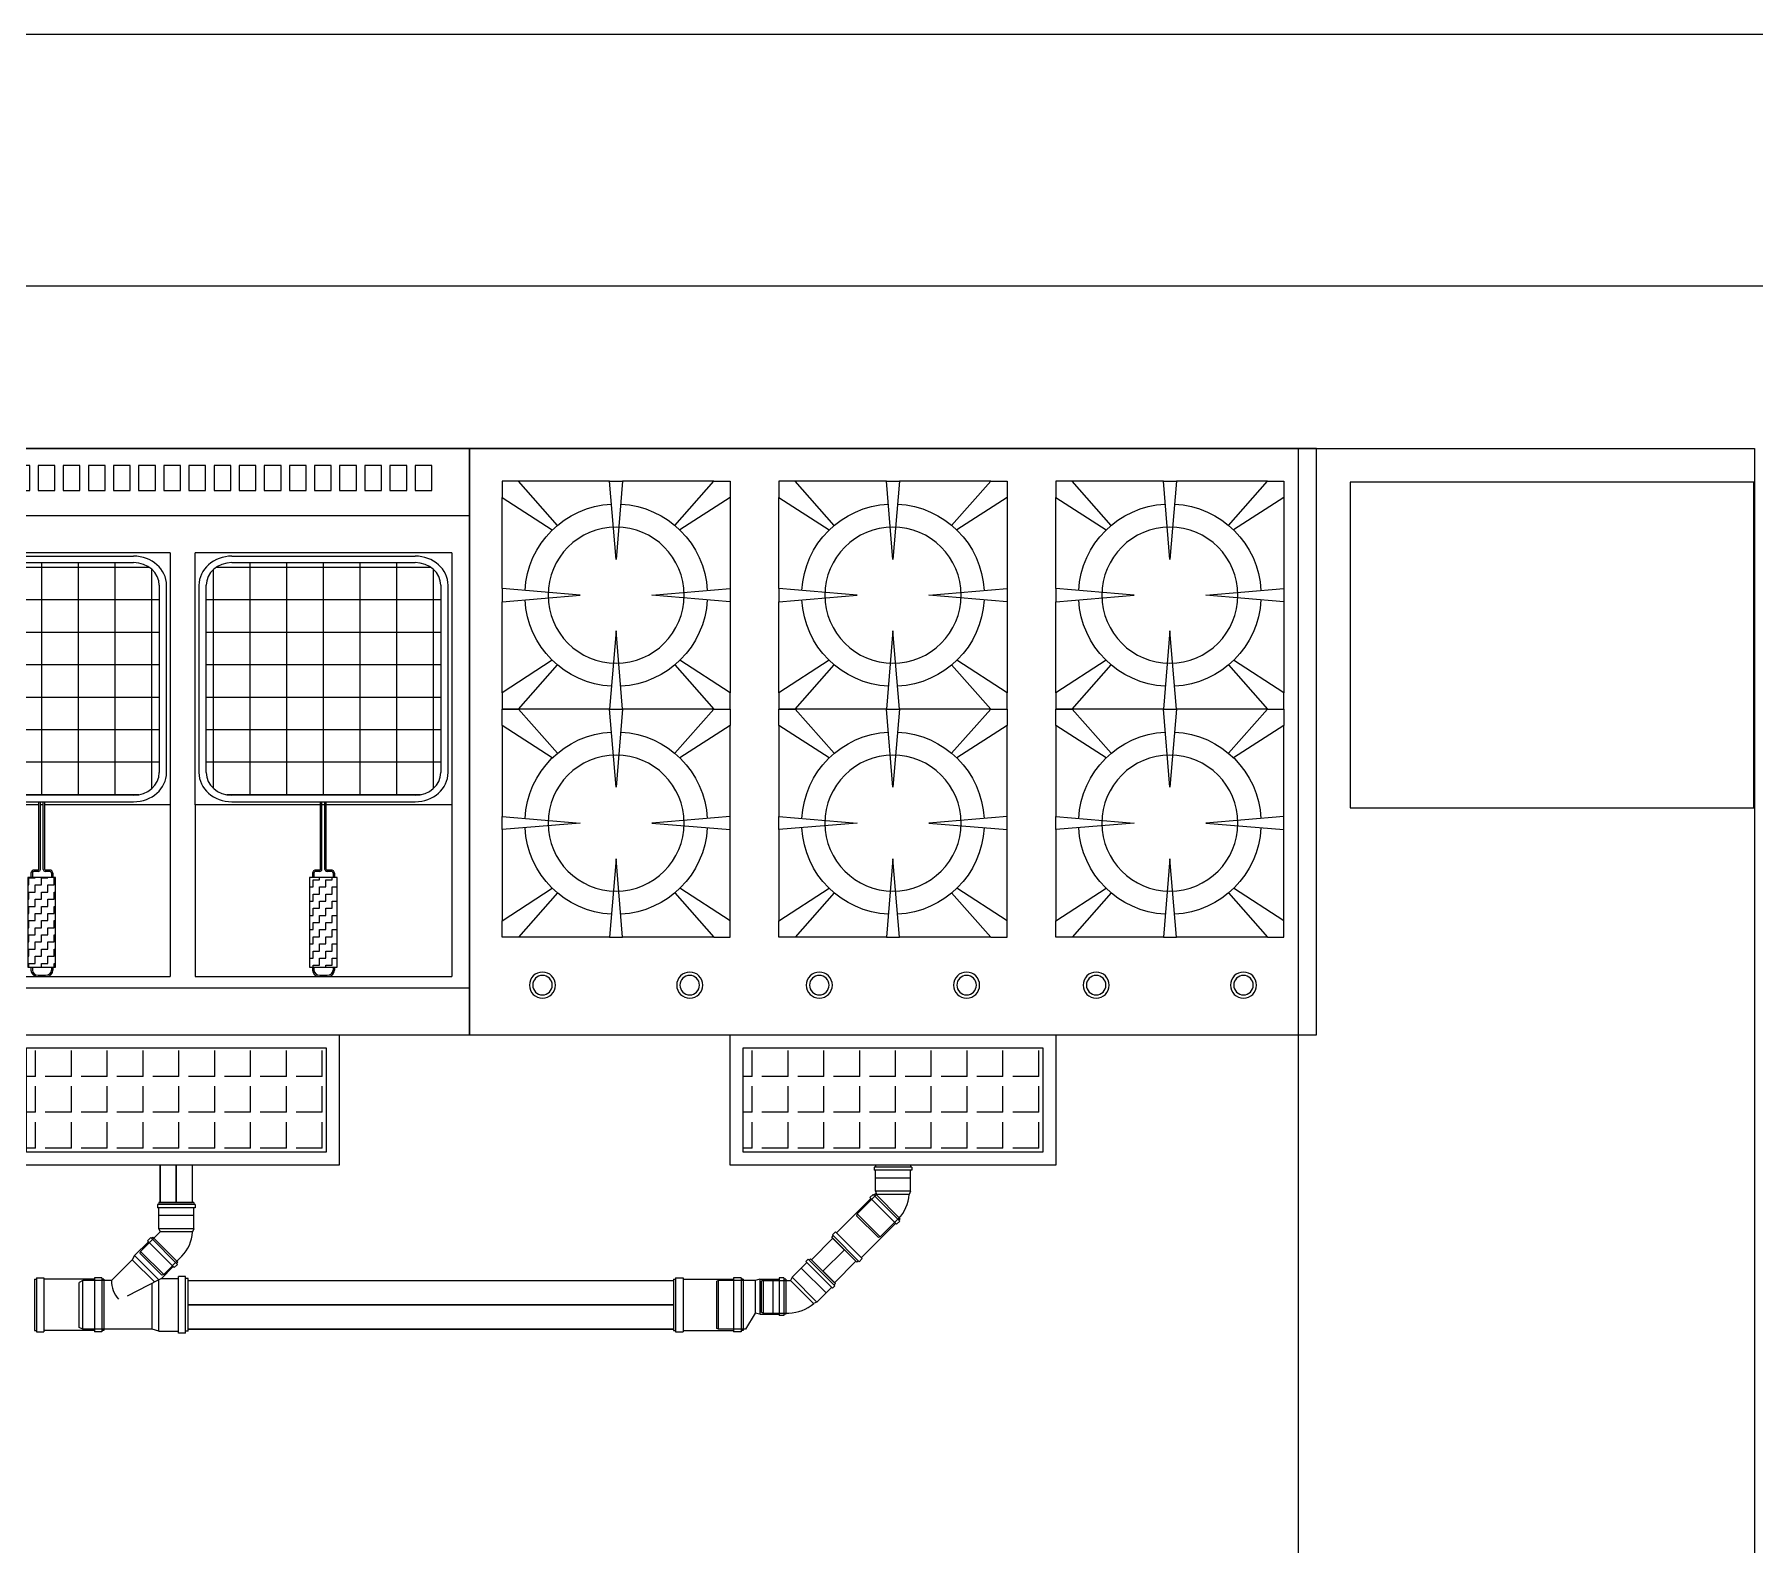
# Model space of a CAD drawing. Header units: metres. Extents: x 1587 to 89247, y -60 to 14723.
# Drawn here: x 50854 to 53494, y 11198 to 13516 of the extents above; entities that cross this region are included whole.
import ezdxf

# ---------------------------------------------------------------- set-up
doc = ezdxf.new("R2010")
doc.units = ezdxf.units.M
doc.header["$LTSCALE"] = 10
doc.layers.get('0').update_dxf_attribs({"color": 253, "lineweight": 0})
for name, color, linetype in [('04Plumbing', 4, 'Continuous'), ('SN-PV', 11, 'Continuous'), ('SN-PV-25', 11, 'Continuous'), ('SN-PV-40', 11, 'Continuous'), ('SN-PV-40-SingleLine', 3, 'Continuous'), ('SN-PV-50', 11, 'Continuous'), ('SN-PV-50-SingleLine', 3, 'Continuous'), ('SN-PV-75', 11, 'Continuous'), ('SN-PV-75-SingleLine', 3, 'Continuous')]:
    doc.layers.add(name, color=color, linetype=linetype)
doc.layers.add('Furniture', color=7, linetype='Continuous', lineweight=13)

# ---------------------------------------------------------------- blocks, each defined once
blk = doc.blocks.new('bot')
at = {"layer": 'Furniture'}
for p, q in [((1375.5623, 140.3317), (1375.5373, 140.3317)), ((1375.5373, 140.3317), (1375.5373, 140.3067)), ((1375.7023, 140.3317), (1375.5623, 140.3317)), ((1375.6222, 140.2639), (1375.5623, 140.3317)), ((1375.7023, 140.3317), (1375.7123, 140.3317)), ((1375.7123, 140.2117), (1375.7023, 140.3317)), ((1375.7123, 140.3317), (1375.7223, 140.3317)), ((1375.7223, 140.3317), (1375.7123, 140.2117)), ((1375.8623, 140.3317), (1375.7223, 140.3317)), ((1375.8023, 140.2639), (1375.8623, 140.3317)), ((1375.8623, 140.3317), (1375.8873, 140.3317)), ((1375.8873, 140.3317), (1375.8873, 140.3067)), ((1375.9873, 140.3317), (1375.9623, 140.3317)), ((1375.9623, 140.3317), (1375.9623, 140.3067)), ((1376.1273, 140.3317), (1375.9873, 140.3317)), ((1376.0472, 140.2639), (1375.9873, 140.3317)), ((1376.1273, 140.3317), (1376.1373, 140.3317)), ((1376.1373, 140.2117), (1376.1273, 140.3317)), ((1376.1373, 140.3317), (1376.1473, 140.3317)), ((1376.1473, 140.3317), (1376.1373, 140.2117)), ((1376.2873, 140.3317), (1376.1473, 140.3317)), ((1376.2273, 140.2639), (1376.2873, 140.3317)), ((1376.2873, 140.3317), (1376.3123, 140.3317)), ((1376.3123, 140.3317), (1376.3123, 140.3067)), ((1376.4123, 140.3317), (1376.3873, 140.3317)), ((1376.3873, 140.3317), (1376.3873, 140.3067)), ((1376.5523, 140.3317), (1376.4123, 140.3317)), ((1376.4722, 140.2639), (1376.4123, 140.3317)), ((1376.5523, 140.3317), (1376.5623, 140.3317)), ((1376.5623, 140.2117), (1376.5523, 140.3317)), ((1376.5623, 140.3317), (1376.5723, 140.3317)), ((1376.5723, 140.3317), (1376.5623, 140.2117)), ((1376.7123, 140.3317), (1376.5723, 140.3317)), ((1376.6523, 140.2639), (1376.7123, 140.3317)), ((1376.7123, 140.3317), (1376.7373, 140.3317)), ((1376.7373, 140.3317), (1376.7373, 140.3067)), ((1375.5373, 140.3067), (1375.6143, 140.2567)), ((1375.5373, 140.1667), (1375.5373, 140.3067)), ((1375.8873, 140.3067), (1375.8102, 140.2567)), ((1375.8873, 140.3067), (1375.8873, 140.1667)), ((1375.9623, 140.3067), (1376.0393, 140.2567)), ((1375.9623, 140.1667), (1375.9623, 140.3067)), ((1376.3123, 140.3067), (1376.2352, 140.2567)), ((1376.3123, 140.3067), (1376.3123, 140.1667)), ((1376.3873, 140.3067), (1376.4643, 140.2567)), ((1376.3873, 140.1667), (1376.3873, 140.3067)), ((1376.7373, 140.3067), (1376.6602, 140.2567)), ((1376.7373, 140.3067), (1376.7373, 140.1667)), ((1375.6573, 140.1567), (1375.5373, 140.1667)), ((1375.5373, 140.1667), (1375.5373, 140.1467)), ((1375.5373, 140.1467), (1375.6573, 140.1567)), ((1375.7673, 140.1567), (1375.8873, 140.1667)), ((1375.8873, 140.1467), (1375.7673, 140.1567)), ((1375.8873, 140.1667), (1375.8873, 140.1467)), ((1376.0823, 140.1567), (1375.9623, 140.1667)), ((1375.9623, 140.1667), (1375.9623, 140.1467)), ((1375.9623, 140.1467), (1376.0823, 140.1567)), ((1376.1923, 140.1567), (1376.3123, 140.1667)), ((1376.3123, 140.1467), (1376.1923, 140.1567)), ((1376.3123, 140.1667), (1376.3123, 140.1467)), ((1376.5073, 140.1567), (1376.3873, 140.1667)), ((1376.3873, 140.1667), (1376.3873, 140.1467)), ((1376.3873, 140.1467), (1376.5073, 140.1567)), ((1376.6173, 140.1567), (1376.7373, 140.1667)), ((1376.7373, 140.1467), (1376.6173, 140.1567)), ((1376.7373, 140.1667), (1376.7373, 140.1467)), ((1375.5373, 140.0067), (1375.5373, 140.1467)), ((1375.8873, 140.1467), (1375.8873, 140.0067)), ((1375.9623, 140.0067), (1375.9623, 140.1467)), ((1376.3123, 140.1467), (1376.3123, 140.0067)), ((1376.3873, 140.0067), (1376.3873, 140.1467)), ((1376.7373, 140.1467), (1376.7373, 140.0067)), ((1375.7123, 140.1017), (1375.7023, 139.9817)), ((1375.7223, 139.9817), (1375.7123, 140.1017)), ((1376.1373, 140.1017), (1376.1273, 139.9817)), ((1376.1473, 139.9817), (1376.1373, 140.1017)), ((1376.5623, 140.1017), (1376.5523, 139.9817)), ((1376.5723, 139.9817), (1376.5623, 140.1017)), ((1375.6143, 140.0566), (1375.5373, 140.0067)), ((1375.8873, 140.0067), (1375.8102, 140.0566)), ((1376.0393, 140.0566), (1375.9623, 140.0067)), ((1376.3123, 140.0067), (1376.2352, 140.0566)), ((1376.4643, 140.0566), (1376.3873, 140.0067)), ((1376.7373, 140.0067), (1376.6602, 140.0566)), ((1375.5623, 139.9817), (1375.6222, 140.0495)), ((1375.8023, 140.0495), (1375.8623, 139.9817)), ((1375.9873, 139.9817), (1376.0472, 140.0495)), ((1376.2273, 140.0495), (1376.2873, 139.9817)), ((1376.4123, 139.9817), (1376.4722, 140.0495)), ((1376.6523, 140.0495), (1376.7123, 139.9817)), ((1375.5373, 140.0067), (1375.5373, 139.9817)), ((1375.8873, 139.9817), (1375.8873, 140.0067)), ((1375.9623, 140.0067), (1375.9623, 139.9817)), ((1376.3123, 139.9817), (1376.3123, 140.0067)), ((1376.3873, 140.0067), (1376.3873, 139.9817)), ((1376.7373, 139.9817), (1376.7373, 140.0067)), ((1375.5623, 139.9817), (1375.5373, 139.9817)), ((1375.5373, 139.9567), (1375.5373, 139.9817)), ((1375.5373, 139.9817), (1375.5623, 139.9817)), ((1375.5623, 139.9817), (1375.5373, 139.9817)), ((1375.5373, 139.9817), (1375.5623, 139.9817)), ((1375.7023, 139.9817), (1375.5623, 139.9817)), ((1375.5623, 139.9817), (1375.6222, 139.9139)), ((1375.7023, 139.9817), (1375.5623, 139.9817)), ((1375.7023, 139.9817), (1375.7123, 139.9817)), ((1375.7023, 139.9817), (1375.7123, 139.9817)), ((1375.7123, 139.8617), (1375.7023, 139.9817)), ((1375.7023, 139.9817), (1375.7123, 139.9817)), ((1375.7023, 139.9817), (1375.7123, 139.9817)), ((1375.7123, 139.9817), (1375.7223, 139.9817)), ((1375.7123, 139.9817), (1375.7223, 139.9817)), ((1375.7223, 139.9817), (1375.7123, 139.8617)), ((1375.7123, 139.9817), (1375.7223, 139.9817)), ((1375.7123, 139.9817), (1375.7223, 139.9817)), ((1375.8623, 139.9817), (1375.7223, 139.9817)), ((1375.8623, 139.9817), (1375.7223, 139.9817)), ((1375.8023, 139.9139), (1375.8623, 139.9817)), ((1375.8623, 139.9817), (1375.8873, 139.9817)), ((1375.8623, 139.9817), (1375.8873, 139.9817)), ((1375.8623, 139.9817), (1375.8873, 139.9817)), ((1375.8623, 139.9817), (1375.8873, 139.9817)), ((1375.8873, 139.9817), (1375.8873, 139.9567)), ((1375.9873, 139.9817), (1375.9623, 139.9817)), ((1375.9623, 139.9567), (1375.9623, 139.9817)), ((1375.9623, 139.9817), (1375.9873, 139.9817)), ((1375.9873, 139.9817), (1375.9623, 139.9817)), ((1375.9623, 139.9817), (1375.9873, 139.9817)), ((1376.1273, 139.9817), (1375.9873, 139.9817)), ((1375.9873, 139.9817), (1376.0472, 139.9139)), ((1376.1273, 139.9817), (1375.9873, 139.9817)), ((1376.1273, 139.9817), (1376.1373, 139.9817)), ((1376.1273, 139.9817), (1376.1373, 139.9817)), ((1376.1373, 139.8617), (1376.1273, 139.9817)), ((1376.1273, 139.9817), (1376.1373, 139.9817)), ((1376.1273, 139.9817), (1376.1373, 139.9817)), ((1376.1373, 139.9817), (1376.1473, 139.9817)), ((1376.1373, 139.9817), (1376.1473, 139.9817)), ((1376.1473, 139.9817), (1376.1373, 139.8617)), ((1376.1373, 139.9817), (1376.1473, 139.9817)), ((1376.1373, 139.9817), (1376.1473, 139.9817)), ((1376.2873, 139.9817), (1376.1473, 139.9817)), ((1376.2873, 139.9817), (1376.1473, 139.9817)), ((1376.2273, 139.9139), (1376.2873, 139.9817)), ((1376.2873, 139.9817), (1376.3123, 139.9817)), ((1376.2873, 139.9817), (1376.3123, 139.9817)), ((1376.2873, 139.9817), (1376.3123, 139.9817)), ((1376.2873, 139.9817), (1376.3123, 139.9817)), ((1376.3123, 139.9817), (1376.3123, 139.9567)), ((1376.4123, 139.9817), (1376.3873, 139.9817)), ((1376.3873, 139.9567), (1376.3873, 139.9817)), ((1376.3873, 139.9817), (1376.4123, 139.9817)), ((1376.4123, 139.9817), (1376.3873, 139.9817)), ((1376.3873, 139.9817), (1376.4123, 139.9817)), ((1376.5523, 139.9817), (1376.4123, 139.9817)), ((1376.4123, 139.9817), (1376.4722, 139.9139)), ((1376.5523, 139.9817), (1376.4123, 139.9817)), ((1376.5523, 139.9817), (1376.5623, 139.9817)), ((1376.5523, 139.9817), (1376.5623, 139.9817)), ((1376.5623, 139.8617), (1376.5523, 139.9817)), ((1376.5523, 139.9817), (1376.5623, 139.9817)), ((1376.5523, 139.9817), (1376.5623, 139.9817)), ((1376.5623, 139.9817), (1376.5723, 139.9817)), ((1376.5623, 139.9817), (1376.5723, 139.9817)), ((1376.5723, 139.9817), (1376.5623, 139.8617)), ((1376.5623, 139.9817), (1376.5723, 139.9817)), ((1376.5623, 139.9817), (1376.5723, 139.9817)), ((1376.7123, 139.9817), (1376.5723, 139.9817)), ((1376.7123, 139.9817), (1376.5723, 139.9817)), ((1376.6523, 139.9139), (1376.7123, 139.9817)), ((1376.7123, 139.9817), (1376.7373, 139.9817)), ((1376.7123, 139.9817), (1376.7373, 139.9817)), ((1376.7123, 139.9817), (1376.7373, 139.9817)), ((1376.7123, 139.9817), (1376.7373, 139.9817)), ((1376.7373, 139.9817), (1376.7373, 139.9567)), ((1375.6143, 139.9067), (1375.5373, 139.9567)), ((1375.5373, 139.9567), (1375.5373, 139.8167)), ((1375.8873, 139.9567), (1375.8102, 139.9067)), ((1375.8873, 139.8167), (1375.8873, 139.9567)), ((1376.0393, 139.9067), (1375.9623, 139.9567)), ((1375.9623, 139.9567), (1375.9623, 139.8167)), ((1376.3123, 139.9567), (1376.2352, 139.9067)), ((1376.3123, 139.8167), (1376.3123, 139.9567)), ((1376.4643, 139.9067), (1376.3873, 139.9567)), ((1376.3873, 139.9567), (1376.3873, 139.8167)), ((1376.7373, 139.9567), (1376.6602, 139.9067)), ((1376.7373, 139.8167), (1376.7373, 139.9567)), ((1375.5373, 139.8167), (1375.6573, 139.8067)), ((1375.5373, 139.7967), (1375.5373, 139.8167)), ((1375.8873, 139.8167), (1375.7673, 139.8067)), ((1375.8873, 139.7967), (1375.8873, 139.8167)), ((1375.9623, 139.8167), (1376.0823, 139.8067)), ((1375.9623, 139.7967), (1375.9623, 139.8167)), ((1376.3123, 139.8167), (1376.1923, 139.8067)), ((1376.3123, 139.7967), (1376.3123, 139.8167)), ((1376.3873, 139.8167), (1376.5073, 139.8067)), ((1376.3873, 139.7967), (1376.3873, 139.8167)), ((1376.7373, 139.8167), (1376.6173, 139.8067)), ((1376.7373, 139.7967), (1376.7373, 139.8167)), ((1375.6573, 139.8067), (1375.5373, 139.7967)), ((1375.5373, 139.7967), (1375.5373, 139.6567)), ((1375.7673, 139.8067), (1375.8873, 139.7967)), ((1375.8873, 139.6567), (1375.8873, 139.7967)), ((1376.0823, 139.8067), (1375.9623, 139.7967)), ((1375.9623, 139.7967), (1375.9623, 139.6567)), ((1376.1923, 139.8067), (1376.3123, 139.7967)), ((1376.3123, 139.6567), (1376.3123, 139.7967)), ((1376.5073, 139.8067), (1376.3873, 139.7967)), ((1376.3873, 139.7967), (1376.3873, 139.6567)), ((1376.6173, 139.8067), (1376.7373, 139.7967)), ((1376.7373, 139.6567), (1376.7373, 139.7967)), ((1375.7123, 139.7517), (1375.7023, 139.6317)), ((1375.7223, 139.6317), (1375.7123, 139.7517)), ((1376.1373, 139.7517), (1376.1273, 139.6317)), ((1376.1473, 139.6317), (1376.1373, 139.7517)), ((1376.5623, 139.7517), (1376.5523, 139.6317)), ((1376.5723, 139.6317), (1376.5623, 139.7517)), ((1375.5373, 139.6567), (1375.6143, 139.7066)), ((1375.6222, 139.6995), (1375.5623, 139.6317)), ((1375.8023, 139.6995), (1375.8623, 139.6317)), ((1375.8873, 139.6567), (1375.8102, 139.7066)), ((1375.9623, 139.6567), (1376.0393, 139.7066)), ((1376.0472, 139.6995), (1375.9873, 139.6317)), ((1376.2273, 139.6995), (1376.2873, 139.6317)), ((1376.3123, 139.6567), (1376.2352, 139.7066)), ((1376.3873, 139.6567), (1376.4643, 139.7066)), ((1376.4722, 139.6995), (1376.4123, 139.6317)), ((1376.6523, 139.6995), (1376.7123, 139.6317)), ((1376.7373, 139.6567), (1376.6602, 139.7066)), ((1375.5373, 139.6317), (1375.5373, 139.6567)), ((1375.8873, 139.6317), (1375.8873, 139.6567)), ((1375.9623, 139.6317), (1375.9623, 139.6567)), ((1376.3123, 139.6317), (1376.3123, 139.6567)), ((1376.3873, 139.6317), (1376.3873, 139.6567)), ((1376.7373, 139.6317), (1376.7373, 139.6567)), ((1375.5623, 139.6317), (1375.5373, 139.6317)), ((1375.7023, 139.6317), (1375.5623, 139.6317)), ((1375.7023, 139.6317), (1375.7123, 139.6317)), ((1375.7123, 139.6317), (1375.7223, 139.6317)), ((1375.8623, 139.6317), (1375.7223, 139.6317)), ((1375.8623, 139.6317), (1375.8873, 139.6317)), ((1375.9873, 139.6317), (1375.9623, 139.6317)), ((1376.1273, 139.6317), (1375.9873, 139.6317)), ((1376.1273, 139.6317), (1376.1373, 139.6317)), ((1376.1373, 139.6317), (1376.1473, 139.6317)), ((1376.2873, 139.6317), (1376.1473, 139.6317)), ((1376.2873, 139.6317), (1376.3123, 139.6317)), ((1376.4123, 139.6317), (1376.3873, 139.6317)), ((1376.5523, 139.6317), (1376.4123, 139.6317)), ((1376.5523, 139.6317), (1376.5623, 139.6317)), ((1376.5623, 139.6317), (1376.5723, 139.6317)), ((1376.7123, 139.6317), (1376.5723, 139.6317)), ((1376.7123, 139.6317), (1376.7373, 139.6317))]:
    blk.add_line(p, q, dxfattribs=at)
blk.add_lwpolyline([(1375.4873, 140.4817), (1376.7873, 140.4817), (1376.7873, 139.5817), (1375.4873, 139.5817)], close=True, dxfattribs=at)
for centre, radius in [((1375.5992, 140.4054), 0.02), ((1375.5992, 140.4054), 0.015), ((1375.8253, 140.4054), 0.02), ((1375.8253, 140.4054), 0.015), ((1376.0242, 140.4054), 0.02), ((1376.0242, 140.4054), 0.015), ((1376.2503, 140.4054), 0.02), ((1376.2503, 140.4054), 0.015), ((1376.4492, 140.4054), 0.02), ((1376.4492, 140.4054), 0.015), ((1376.6753, 140.4054), 0.02), ((1376.6753, 140.4054), 0.015), ((1375.7123, 140.1567), 0.1045), ((1376.1373, 140.1567), 0.1045), ((1376.5623, 140.1567), 0.1045), ((1375.7123, 139.8067), 0.1045), ((1376.1373, 139.8067), 0.1045), ((1376.5623, 139.8067), 0.1045)]:
    blk.add_circle(centre, radius, dxfattribs=at)
for centre, start, end in [((1375.7123, 140.1567), 92.894, 177.106), ((1375.7123, 140.1567), 2.894, 87.106), ((1376.1373, 140.1567), 92.894, 177.106), ((1376.1373, 140.1567), 2.894, 87.106), ((1376.5623, 140.1567), 92.894, 177.106), ((1376.5623, 140.1567), 2.894, 87.106), ((1375.7123, 140.1567), 182.894, 267.106), ((1375.7123, 140.1567), 272.894, 357.106), ((1376.1373, 140.1567), 182.894, 267.106), ((1376.1373, 140.1567), 272.894, 357.106), ((1376.5623, 140.1567), 182.894, 267.106), ((1376.5623, 140.1567), 272.894, 357.106), ((1375.7123, 139.8067), 92.894, 177.106), ((1375.7123, 139.8067), 2.894, 87.106), ((1376.1373, 139.8067), 92.894, 177.106), ((1376.1373, 139.8067), 2.894, 87.106), ((1376.5623, 139.8067), 92.894, 177.106), ((1376.5623, 139.8067), 2.894, 87.106), ((1375.7123, 139.8067), 182.894, 267.106), ((1375.7123, 139.8067), 272.894, 357.106), ((1376.1373, 139.8067), 182.894, 267.106), ((1376.1373, 139.8067), 272.894, 357.106), ((1376.5623, 139.8067), 182.894, 267.106), ((1376.5623, 139.8067), 272.894, 357.106)]:
    blk.add_arc(centre, 0.14, start, end, dxfattribs=at)
blk = doc.blocks.new('gril')
at = {"layer": 'Furniture'}
h = blk.add_hatch(dxfattribs=at)
h.set_pattern_fill('ZIGZAG', color=256, scale=0.0875, angle=450, style=0)
h.set_pattern_definition([(90, (1936.852645, 1847.749604), (-0.00969145569, 0.0109375), [0.0109375, -0.0109375]), (180, (1936.852645, 1847.760541), (-0.00969145569, -0.0109375), [0.00969145569, -0.00969145569])])
h.paths.add_polyline_path([(1373.8776, 137.6222), (1373.835, 137.6222), (1373.835, 137.76), (1373.8776, 137.76)])
h = blk.add_hatch(dxfattribs=at)
h.set_pattern_fill('ZIGZAG', color=256, scale=0.0875, angle=450, style=0)
h.set_pattern_definition([(90, (1936.852645, 1847.413456), (-0.00969145569, 0.0109375), [0.0109375, -0.0109375]), (180, (1936.852645, 1847.424393), (-0.00969145569, -0.0109375), [0.00969145569, -0.00969145569])])
h.paths.add_polyline_path([(1374.3098, 137.6222), (1374.2672, 137.6222), (1374.2672, 137.76), (1374.3098, 137.76)])
for p, q in [((1373.6592, 138.2583), (1374.0529, 138.2583)), ((1373.6592, 138.2583), (1373.6592, 137.8713)), ((1374.0529, 137.8713), (1374.0529, 138.2583)), ((1374.0914, 138.2583), (1374.4851, 138.2583)), ((1374.0914, 138.2583), (1374.0914, 137.8713)), ((1374.4851, 137.8713), (1374.4851, 138.2583)), ((1373.6872, 137.897), (1373.6872, 138.2326)), ((1373.6914, 138.2359), (1374.0208, 138.2359)), ((1373.9967, 138.2533), (1373.7154, 138.2533)), ((1373.9967, 138.2434), (1373.7154, 138.2434)), ((1373.7436, 137.8862), (1373.7436, 138.2434)), ((1373.7998, 137.8862), (1373.7998, 138.2434)), ((1373.8561, 137.8862), (1373.8561, 138.2434)), ((1373.9123, 137.8862), (1373.9123, 138.2434)), ((1373.9686, 137.8862), (1373.9686, 138.2434)), ((1374.0247, 137.8966), (1374.0247, 138.233)), ((1374.1194, 137.897), (1374.1194, 138.2326)), ((1374.1236, 138.2359), (1374.453, 138.2359)), ((1374.4289, 138.2533), (1374.1476, 138.2533)), ((1374.4289, 138.2434), (1374.1476, 138.2434)), ((1374.1758, 137.8862), (1374.1758, 138.2434)), ((1374.232, 137.8862), (1374.232, 138.2434)), ((1374.2883, 137.8862), (1374.2883, 138.2434)), ((1374.3445, 137.8862), (1374.3445, 138.2434)), ((1374.4008, 137.8862), (1374.4008, 138.2434)), ((1374.4569, 137.8966), (1374.4569, 138.233)), ((1373.6648, 137.9211), (1373.6648, 138.2085)), ((1373.6761, 138.2085), (1373.6761, 137.9211)), ((1374.0361, 137.9211), (1374.0361, 138.2085)), ((1374.0473, 138.2085), (1374.0473, 137.9211)), ((1374.097, 137.9211), (1374.097, 138.2085)), ((1374.1083, 138.2085), (1374.1083, 137.9211)), ((1374.4683, 137.9211), (1374.4683, 138.2085)), ((1374.4795, 138.2085), (1374.4795, 137.9211)), ((1373.6761, 138.186), (1374.0361, 138.186)), ((1374.1083, 138.186), (1374.4683, 138.186)), ((1373.6761, 138.1361), (1374.0361, 138.1361)), ((1374.1083, 138.1361), (1374.4683, 138.1361)), ((1373.6761, 138.0863), (1374.0361, 138.0863)), ((1374.1083, 138.0863), (1374.4683, 138.0863)), ((1373.6761, 138.0364), (1374.0361, 138.0364)), ((1374.1083, 138.0364), (1374.4683, 138.0364)), ((1373.6761, 137.9866), (1374.0361, 137.9866)), ((1374.1083, 137.9866), (1374.4683, 137.9866)), ((1373.6761, 137.9368), (1374.0361, 137.9368)), ((1374.1083, 137.9368), (1374.4683, 137.9368)), ((1373.7074, 137.887), (1374.0047, 137.887)), ((1373.7154, 137.8862), (1373.9967, 137.8862)), ((1374.1396, 137.887), (1374.4369, 137.887)), ((1374.1476, 137.8862), (1374.4289, 137.8862)), ((1373.6592, 137.8713), (1373.8518, 137.8713)), ((1373.6592, 137.8713), (1373.6592, 137.6078)), ((1373.9967, 137.8762), (1373.7154, 137.8762)), ((1373.8414, 137.8713), (1373.8518, 137.8713)), ((1373.8518, 137.7724), (1373.8518, 137.8762)), ((1373.854, 137.7724), (1373.854, 137.8762)), ((1373.854, 137.8713), (1373.8585, 137.8713)), ((1373.8585, 137.7724), (1373.8585, 137.8762)), ((1373.8608, 137.7724), (1373.8608, 137.8762)), ((1373.8608, 137.8713), (1374.0529, 137.8713)), ((1373.8608, 137.8713), (1373.8707, 137.8713)), ((1374.0529, 137.8713), (1374.0529, 137.6078)), ((1374.0914, 137.8713), (1374.284, 137.8713)), ((1374.0914, 137.8713), (1374.0914, 137.6078)), ((1374.4289, 137.8762), (1374.1476, 137.8762)), ((1374.2736, 137.8713), (1374.284, 137.8713)), ((1374.284, 137.7724), (1374.284, 137.8762)), ((1374.2862, 137.7724), (1374.2862, 137.8762)), ((1374.2862, 137.8713), (1374.2907, 137.8713)), ((1374.2907, 137.7724), (1374.2907, 137.8762)), ((1374.293, 137.7724), (1374.293, 137.8762)), ((1374.293, 137.8713), (1374.4851, 137.8713)), ((1374.293, 137.8713), (1374.3029, 137.8713)), ((1374.4851, 137.8713), (1374.4851, 137.6078)), ((1373.835, 137.76), (1373.8776, 137.76)), ((1373.835, 137.6222), (1373.835, 137.76)), ((1373.8392, 137.7664), (1373.8392, 137.76)), ((1373.8414, 137.7664), (1373.8414, 137.76)), ((1373.8448, 137.7714), (1373.8506, 137.7714)), ((1373.8448, 137.7694), (1373.8506, 137.7694)), ((1373.8619, 137.7714), (1373.8673, 137.7714)), ((1373.8619, 137.7694), (1373.8673, 137.7694)), ((1373.8707, 137.7664), (1373.8707, 137.76)), ((1373.8729, 137.7664), (1373.8729, 137.76)), ((1373.8776, 137.76), (1373.8776, 137.6222)), ((1374.2672, 137.76), (1374.3098, 137.76)), ((1374.2672, 137.6222), (1374.2672, 137.76)), ((1374.2714, 137.7664), (1374.2714, 137.76)), ((1374.2736, 137.7664), (1374.2736, 137.76)), ((1374.277, 137.7714), (1374.2828, 137.7714)), ((1374.277, 137.7694), (1374.2828, 137.7694)), ((1374.2941, 137.7714), (1374.2995, 137.7714)), ((1374.2941, 137.7694), (1374.2995, 137.7694)), ((1374.3029, 137.7664), (1374.3029, 137.76)), ((1374.3051, 137.7664), (1374.3051, 137.76)), ((1374.3098, 137.76), (1374.3098, 137.6222)), ((1373.8776, 137.6222), (1373.835, 137.6222)), ((1373.8392, 137.6222), (1373.8392, 137.6178)), ((1373.8414, 137.6222), (1373.8414, 137.6178)), ((1373.8707, 137.6222), (1373.8707, 137.6178)), ((1373.8729, 137.6222), (1373.8729, 137.6178)), ((1374.3098, 137.6222), (1374.2672, 137.6222)), ((1374.2714, 137.6222), (1374.2714, 137.6178)), ((1374.2736, 137.6222), (1374.2736, 137.6178)), ((1374.3029, 137.6222), (1374.3029, 137.6178)), ((1374.3051, 137.6222), (1374.3051, 137.6178)), ((1374.0529, 137.6078), (1373.6592, 137.6078)), ((1373.8617, 137.6098), (1373.8504, 137.6098)), ((1373.8617, 137.6078), (1373.8504, 137.6078)), ((1374.4851, 137.6078), (1374.0914, 137.6078)), ((1374.2939, 137.6098), (1374.2826, 137.6098)), ((1374.2939, 137.6078), (1374.2826, 137.6078)), ((1374.532, 137.5903), (1373.632, 137.5903))]:
    blk.add_line(p, q, dxfattribs=at)
for points in [[(1374.532, 138.4184), (1374.532, 138.3156), (1373.632, 138.3156), (1373.632, 138.4184)], [(1374.532, 138.4184), (1374.532, 137.5184), (1373.632, 137.5184), (1373.632, 138.4184)], [(1373.7156, 138.3927), (1373.7156, 138.3541), (1373.6899, 138.3541), (1373.6899, 138.3927)], [(1373.7541, 138.3927), (1373.7541, 138.3541), (1373.7284, 138.3541), (1373.7284, 138.3927)], [(1373.7927, 138.3927), (1373.7927, 138.3541), (1373.767, 138.3541), (1373.767, 138.3927)], [(1373.8313, 138.3927), (1373.8313, 138.3541), (1373.8056, 138.3541), (1373.8056, 138.3927)], [(1373.8699, 138.3927), (1373.8699, 138.3541), (1373.8441, 138.3541), (1373.8441, 138.3927)], [(1373.9084, 138.3927), (1373.9084, 138.3541), (1373.8827, 138.3541), (1373.8827, 138.3927)], [(1373.947, 138.3927), (1373.947, 138.3541), (1373.9213, 138.3541), (1373.9213, 138.3927)], [(1373.9856, 138.3927), (1373.9856, 138.3541), (1373.9599, 138.3541), (1373.9599, 138.3927)], [(1374.0241, 138.3927), (1374.0241, 138.3541), (1373.9984, 138.3541), (1373.9984, 138.3927)], [(1374.0627, 138.3927), (1374.0627, 138.3541), (1374.037, 138.3541), (1374.037, 138.3927)], [(1374.1013, 138.3927), (1374.1013, 138.3541), (1374.0756, 138.3541), (1374.0756, 138.3927)], [(1374.1399, 138.3927), (1374.1399, 138.3541), (1374.1141, 138.3541), (1374.1141, 138.3927)], [(1374.1784, 138.3927), (1374.1784, 138.3541), (1374.1527, 138.3541), (1374.1527, 138.3927)], [(1374.217, 138.3927), (1374.217, 138.3541), (1374.1913, 138.3541), (1374.1913, 138.3927)], [(1374.2556, 138.3927), (1374.2556, 138.3541), (1374.2299, 138.3541), (1374.2299, 138.3927)], [(1374.2941, 138.3927), (1374.2941, 138.3541), (1374.2684, 138.3541), (1374.2684, 138.3927)], [(1374.3327, 138.3927), (1374.3327, 138.3541), (1374.307, 138.3541), (1374.307, 138.3927)], [(1374.3713, 138.3927), (1374.3713, 138.3541), (1374.3456, 138.3541), (1374.3456, 138.3927)], [(1374.4099, 138.3927), (1374.4099, 138.3541), (1374.3841, 138.3541), (1374.3841, 138.3927)], [(1374.4484, 138.3927), (1374.4484, 138.3541), (1374.4227, 138.3541), (1374.4227, 138.3927)], [(1374.487, 138.3927), (1374.487, 138.3541), (1374.4613, 138.3541), (1374.4613, 138.3927)]]:
    blk.add_lwpolyline(points, close=True, dxfattribs=at)
at = {"layer": 'Furniture', "extrusion": (0, 0, -1)}
for centre, major_axis, ratio, start_param, end_param in [((1373.7154, 138.2085), (0.0506, 0), 0.886076, 3.141593, 4.712389), ((1373.7154, 138.2085), (0.0394, 0), 0.886076, 3.141593, 4.712389), ((1373.9967, 138.2085), (-0.0506, 0), 0.886076, 1.570796, 3.141593), ((1373.9967, 138.2085), (0.0394, 0), 0.886076, 4.712389, 6.283185), ((1374.1476, 138.2085), (0.0506, 0), 0.886076, 3.141593, 4.712389), ((1374.1476, 138.2085), (0.0394, 0), 0.886076, 3.141593, 4.712389), ((1374.4289, 138.2085), (-0.0506, 0), 0.886076, 1.570796, 3.141593), ((1374.4289, 138.2085), (0.0394, 0), 0.886076, 4.712389, 6.283185), ((1373.7154, 137.9211), (-0.0506, 0), 0.886076, 4.712389, 6.283185), ((1373.7154, 137.9211), (-0.0394, 0), 0.886076, 4.712389, 6.283185), ((1373.9967, 137.9211), (-0.0394, 0), 0.886076, 3.141593, 4.712389), ((1373.9967, 137.9211), (-0.0506, 0), 0.886076, 3.141593, 4.712389), ((1374.1476, 137.9211), (-0.0506, 0), 0.886076, 4.712389, 6.283185), ((1374.1476, 137.9211), (-0.0394, 0), 0.886076, 4.712389, 6.283185), ((1374.4289, 137.9211), (-0.0394, 0), 0.886076, 3.141593, 4.712389), ((1374.4289, 137.9211), (-0.0506, 0), 0.886076, 3.141593, 4.712389), ((1373.8448, 137.7664), (-0.00563, 0), 0.886076, 0, 1.570796), ((1373.8448, 137.7664), (-0.00338, 0), 0.886076, 0, 1.570796), ((1373.8506, 137.7724), (-0.000746, 0.000746), 1, 2.356194, 3.926991), ((1373.8506, 137.7724), (-0.00338, 0), 0.886076, 3.141593, 4.712389), ((1373.8619, 137.7724), (0.00338, 0), 0.886076, 1.570796, 3.141593), ((1373.8619, 137.7724), (0.000746, 0.000746), 1, 2.356194, 3.926991), ((1373.8673, 137.7664), (0.00563, 0), 0.886076, -1.570796, 0), ((1373.8673, 137.7664), (0.00338, 0), 0.886076, -1.570796, 0), ((1374.277, 137.7664), (-0.00563, 0), 0.886076, 0, 1.570796), ((1374.277, 137.7664), (-0.00338, 0), 0.886076, 0, 1.570796), ((1374.2828, 137.7724), (-0.000746, 0.000746), 1, 2.356194, 3.926991), ((1374.2828, 137.7724), (-0.00338, 0), 0.886076, 3.141593, 4.712389), ((1374.2941, 137.7724), (0.00338, 0), 0.886076, 1.570796, 3.141593), ((1374.2941, 137.7724), (0.000746, 0.000746), 1, 2.356194, 3.926991), ((1374.2995, 137.7664), (0.00563, 0), 0.886076, -1.570796, 0), ((1374.2995, 137.7664), (0.00338, 0), 0.886076, -1.570796, 0), ((1373.8504, 137.6178), (-0.0113, 0), 0.886076, 4.712389, 6.283185), ((1373.8504, 137.6178), (-0.009, 0), 0.886076, 4.712389, 6.283185), ((1373.8617, 137.6178), (0.0113, 0), 0.886076, 0, 1.570796), ((1373.8617, 137.6178), (0.009, 0), 0.886076, 0, 1.570796), ((1374.2826, 137.6178), (-0.0113, 0), 0.886076, 4.712389, 6.283185), ((1374.2826, 137.6178), (-0.009, 0), 0.886076, 4.712389, 6.283185), ((1374.2939, 137.6178), (0.0113, 0), 0.886076, 0, 1.570796), ((1374.2939, 137.6178), (0.009, 0), 0.886076, 0, 1.570796)]:
    blk.add_ellipse(centre, major_axis=major_axis, ratio=ratio, start_param=start_param, end_param=end_param, dxfattribs=at)
blk = doc.blocks.new('A$C499414C3')
at = {"layer": '04Plumbing'}
h = blk.add_hatch(dxfattribs=at)
h.set_pattern_fill('ANGLE', color=256, scale=0.2, angle=450, style=0)
h.set_pattern_definition([(90, (507.080603, -1142.038604), (-0.055, 7e-17), [0.04, -0.015]), (180, (507.080603, -1142.038604), (-7e-17, -0.055), [0.04, -0.015])])
h.paths.add_polyline_path([(0.02, -0.02), (0.02, -0.18), (0.48, -0.18), (0.48, -0.02)])
for points in [[(0.5, 0), (0.5, -0.2), (0, -0.2), (0, 0)], [(0.48, -0.02), (0.48, -0.18), (0.02, -0.18), (0.02, -0.02)]]:
    blk.add_lwpolyline(points, close=True, dxfattribs=at)

msp = doc.modelspace()

# ---------------------------------------------------------------- linework, layer by layer
for p, q in [((56674.6, 13516.2), (43107.6, 13516.2)), ((44138, 13130.3), (53614.3, 13130.3)), ((48694.3, 12880.3), (53494.3, 12880.3)), ((52794.3, 9660.3), (52794.3, 12880.3)), ((52794.3, 12880.3), (53494.3, 12880.3)), ((53494.3, 12880.3), (53494.3, 10642))]:
    msp.add_line(p, q)
at = {"layer": 'Furniture', "lineweight": 9}
msp.add_lwpolyline([(52873.4, 12328.9), (53493.4, 12328.9), (53493.4, 12828.9), (52873.4, 12828.9)], close=True, dxfattribs=at)
at = {"layer": 'SN-PV', "extrusion": (0, 0, -1)}
for p, q in [((51096.7, 11780.3), (51046.7, 11780.3)), ((51046.7, 11722.7), (51096.7, 11722.7)), ((52114.8, 11632.7), (52079.5, 11668)), ((52046.5, 11635), (52081.8, 11599.7))]:
    msp.add_line(p, q, dxfattribs=at)
at = {"layer": 'SN-PV'}
for p, q in [((52200.7, 11777.3), (52142.7, 11777.3)), ((52142.7, 11777.3), (52142.7, 11772.3)), ((52144.7, 11780.3), (52144.7, 11777.3)), ((52198.7, 11780.3), (52198.7, 11777.3)), ((52200.7, 11777.3), (52200.7, 11772.3)), ((52200.7, 11772.3), (52142.7, 11772.3)), ((52144.7, 11740.3), (52144.7, 11772.3)), ((52198.7, 11740.3), (52198.7, 11772.3)), ((52137.7, 11729), (52085.1, 11676.5)), ((52116.9, 11705.5), (52146.7, 11735.3)), ((52141.2, 11735.4), (52136.3, 11730.5)), ((52136.3, 11730.5), (52177.3, 11689.4)), ((52141.2, 11735.4), (52182.2, 11694.4)), ((52144.7, 11736.1), (52142.6, 11734)), ((52144.7, 11740.3), (52146.7, 11735.3)), ((52144.7, 11736.1), (52182.9, 11697.9)), ((52196.7, 11735.3), (52146.7, 11735.3)), ((52198.7, 11740.3), (52196.7, 11735.3)), ((51100.7, 11719.7), (51042.7, 11719.7)), ((51042.7, 11719.7), (51042.7, 11714.7)), ((51100.7, 11714.7), (51042.7, 11714.7)), ((51044.7, 11722.7), (51044.7, 11719.7)), ((51044.7, 11682.7), (51044.7, 11714.7)), ((51098.7, 11722.7), (51098.7, 11719.7)), ((51098.7, 11682.7), (51098.7, 11714.7)), ((51100.7, 11719.7), (51100.7, 11714.7)), ((52116.9, 11705.5), (52115.7, 11702.5)), ((52115.7, 11702.5), (52149.3, 11668.9)), ((52116.9, 11705.5), (52152.3, 11670.1)), ((52152.3, 11670.1), (52180.2, 11698.1)), ((52182.9, 11697.9), (52180.8, 11695.8)), ((51016.9, 11647.9), (51046.7, 11677.7)), ((51044.7, 11682.7), (51046.7, 11677.7)), ((51096.7, 11677.7), (51046.7, 11677.7)), ((51098.7, 11682.7), (51096.7, 11677.7)), ((52078.1, 11669.4), (52080.2, 11671.6)), ((52078.8, 11673), (52083.7, 11677.9)), ((52078.8, 11673), (52119.8, 11632)), ((52083.7, 11677.9), (52124.7, 11636.9)), ((52175.9, 11690.9), (52123.3, 11638.3)), ((52182.2, 11694.4), (52177.3, 11689.4)), ((51007.6, 11641.4), (51028.8, 11662.6)), ((51016.9, 11647.9), (51015.7, 11644.9)), ((51015.7, 11644.9), (51049.3, 11611.3)), ((51016.9, 11647.9), (51052.3, 11612.5)), ((51032.4, 11669), (51027.4, 11664)), ((51027.4, 11664), (51068.4, 11623)), ((51032.4, 11669), (51073.4, 11627.9)), ((51035.9, 11669.7), (51033.8, 11667.5)), ((51035.9, 11669.7), (51074.1, 11631.5)), ((52078.1, 11669.4), (52116.2, 11631.3)), ((52152.3, 11670.1), (52149.3, 11668.9)), ((51007.6, 11641.4), (51004.1, 11635)), ((51004.1, 11635), (51038.6, 11600.5)), ((51007.6, 11641.4), (51045.1, 11603.9)), ((51048.8, 11606.2), (51067, 11624.4)), ((51052.3, 11612.5), (51080.2, 11640.5)), ((51073.4, 11627.9), (51068.4, 11623)), ((51074.1, 11631.5), (51072, 11629.4)), ((52016.8, 11608.2), (52039.4, 11630.8)), ((52041.5, 11635.7), (52038, 11632.2)), ((52079, 11591.2), (52038, 11632.2)), ((52082.6, 11594.7), (52041.5, 11635.7)), ((52045.1, 11636.4), (52043, 11634.3)), ((52116.2, 11631.3), (52118.4, 11633.4)), ((52119.8, 11632), (52124.7, 11636.9)), ((50853.9, 11605.2), (50853.9, 11526.2)), ((50853.9, 11605.2), (50856.9, 11605.2)), ((50856.9, 11607.2), (50856.9, 11524.2)), ((50856.9, 11607.2), (50868.4, 11607.2)), ((50868.4, 11607.2), (50868.4, 11524.2)), ((50946, 11605.2), (50868.4, 11605.2)), ((50928.2, 11603.2), (50922.6, 11600.2)), ((50922.6, 11531.2), (50922.6, 11600.2)), ((50928.2, 11528.2), (50928.2, 11603.2)), ((50957.5, 11607.2), (50946, 11607.2)), ((50946, 11607.2), (50946, 11524.2)), ((50957.5, 11607.2), (50957.5, 11524.2)), ((50960.5, 11605.2), (50957.5, 11605.2)), ((50960.5, 11605.2), (50960.5, 11526.2)), ((51034.6, 11528.2), (51034.6, 11598.5)), ((51045.1, 11525.2), (51045.1, 11603.9)), ((51048.8, 11606.2), (51075.1, 11606.2)), ((51052.3, 11612.5), (51049.3, 11611.3)), ((51085.6, 11609.2), (51075.1, 11609.2)), ((51075.1, 11522.2), (51075.1, 11609.2)), ((51085.6, 11522.2), (51085.6, 11609.2)), ((51090.1, 11606.2), (51085.6, 11606.2)), ((51090.1, 11525.2), (51090.1, 11606.2)), ((51090.1, 11528.2), (51090.1, 11603.2)), ((51835.1, 11605.2), (51835.1, 11526.2)), ((51835.1, 11605.2), (51838.1, 11605.2)), ((51835.1, 11603.2), (51835.1, 11528.2)), ((51838.1, 11607.2), (51838.1, 11524.2)), ((51838.1, 11607.2), (51849.6, 11607.2)), ((51849.6, 11607.2), (51849.6, 11524.2)), ((51849.6, 11605.2), (51927.2, 11605.2)), ((51904.2, 11603.2), (51901.2, 11602)), ((51901.2, 11529.4), (51901.2, 11602)), ((51904.2, 11528.2), (51904.2, 11603.2)), ((51960.2, 11603.2), (51904.2, 11603.2)), ((51938.7, 11607.2), (51927.2, 11607.2)), ((51927.2, 11607.2), (51927.2, 11524.2)), ((51938.7, 11607.2), (51938.7, 11524.2)), ((51941.7, 11605.2), (51938.7, 11605.2)), ((51941.7, 11605.2), (51941.7, 11526.2)), ((51967.2, 11605.2), (51960.2, 11603.2)), ((51960.2, 11603.2), (51960.2, 11553.2)), ((51967.2, 11605.2), (51997.2, 11605.2)), ((51972.5, 11603.2), (51969.5, 11602)), ((51969.5, 11602), (51969.5, 11554.4)), ((51972.5, 11603.2), (52014.7, 11603.2)), ((51972.5, 11603.2), (51972.5, 11553.2)), ((52004.2, 11607.2), (51997.2, 11607.2)), ((51997.2, 11607.2), (51997.2, 11549.2)), ((52004.2, 11607.2), (52004.2, 11549.2)), ((52007.2, 11605.2), (52004.2, 11605.2)), ((52016.8, 11608.2), (52014.7, 11603.2)), ((52050, 11567.9), (52014.7, 11603.2)), ((52055, 11570), (52077.6, 11592.6)), ((52082.6, 11594.7), (52079, 11591.2)), ((52083.3, 11598.3), (52081.1, 11596.1)), ((52055, 11570), (52050, 11567.9)), ((51967.2, 11551.2), (51960.2, 11553.2)), ((51967.2, 11551.2), (51997.2, 11551.2)), ((51972.5, 11553.2), (51969.5, 11554.4)), ((51972.5, 11553.2), (52012, 11553.2)), ((52004.2, 11549.2), (51997.2, 11549.2)), ((50853.9, 11526.2), (50856.9, 11526.2)), ((50856.9, 11524.2), (50868.4, 11524.2)), ((50946, 11526.2), (50868.4, 11526.2)), ((50928.2, 11528.2), (50922.6, 11531.2)), ((50957.5, 11524.2), (50946, 11524.2)), ((50960.5, 11526.2), (50957.5, 11526.2)), ((51045.1, 11525.2), (51034.6, 11528.2)), ((51045.1, 11525.2), (51075.1, 11525.2)), ((51085.6, 11522.2), (51075.1, 11522.2)), ((51090.1, 11525.2), (51085.6, 11525.2)), ((51835.1, 11526.2), (51838.1, 11526.2)), ((51838.1, 11524.2), (51849.6, 11524.2)), ((51849.6, 11526.2), (51927.2, 11526.2)), ((51904.2, 11528.2), (51901.2, 11529.4)), ((51945.2, 11528.2), (51904.2, 11528.2)), ((51938.7, 11524.2), (51927.2, 11524.2)), ((51941.7, 11526.2), (51938.7, 11526.2))]:
    msp.add_line(p, q, dxfattribs=at)
at = {"layer": 'SN-PV', "linetype": 'Continuous'}
for p, q in [((51004.1, 11635), (50972.3, 11603.2)), ((51045.1, 11603.9), (50996.5, 11579.1)), ((51048.8, 11606.2), (51045.1, 11603.9)), ((51960.2, 11553.2), (51945.2, 11528.2))]:
    msp.add_line(p, q, dxfattribs=at)
at = {"layer": 'SN-PV'}
for centre, start, end in [((52138, 11739), 315.824, 356.3279), ((51038, 11681.4), 315.824, 356.3279), ((52011.2, 11612), 270.824, 311.3279)]:
    msp.add_arc(centre, 58.8, start, end, dxfattribs=at)
at = {"layer": 'SN-PV', "linetype": 'Continuous'}
msp.add_arc((51015.1, 11602.6), 42.9, 179.169, 220.9577, dxfattribs=at)
at = {"layer": 'SN-PV-25'}
msp.add_line((52007.2, 11551.2), (52004.2, 11551.2), dxfattribs=at)
at = {"layer": 'SN-PV-40'}
for p, q in [((52198.7, 11780.3), (52144.7, 11780.3)), ((52198.7, 11740.3), (52144.7, 11740.3)), ((51098.7, 11722.7), (51044.7, 11722.7)), ((51098.7, 11682.7), (51044.7, 11682.7)), ((52083.3, 11598.3), (52045.1, 11636.4)), ((51967.2, 11605.2), (51967.2, 11551.2)), ((52007.2, 11605.2), (52007.2, 11551.2)), ((52055, 11570), (52016.8, 11608.2))]:
    msp.add_line(p, q, dxfattribs=at)
at = {"layer": 'SN-PV-40-SingleLine'}
for p, q in [((52198.7, 11760.3), (52144.7, 11760.3)), ((51098.7, 11702.7), (51044.7, 11702.7)), ((52069.1, 11584.1), (52030.9, 11622.3)), ((51987.2, 11605.2), (51987.2, 11551.2))]:
    msp.add_line(p, q, dxfattribs=at)
at = {"layer": 'SN-PV-50', "extrusion": (0, 0, -1)}
for p, q in [((51046.7, 11780.3), (51046.7, 11722.7)), ((51096.7, 11722.7), (51096.7, 11780.3)), ((52079.5, 11668), (52046.5, 11635)), ((52081.8, 11599.7), (52114.8, 11632.7))]:
    msp.add_line(p, q, dxfattribs=at)
at = {"layer": 'SN-PV-50'}
for p, q in [((51046.7, 11722.7), (51046.7, 11780.3)), ((51096.7, 11722.7), (51096.7, 11780.3)), ((52046.5, 11635), (52079.5, 11668)), ((52081.8, 11599.7), (52114.8, 11632.7))]:
    msp.add_line(p, q, dxfattribs=at)
at = {"layer": 'SN-PV-50-SingleLine'}
for p, q in [((51071.7, 11722.7), (51071.7, 11780.3)), ((51071.7, 11780.3), (51071.7, 11722.7)), ((52064.2, 11617.4), (52097.2, 11650.3)), ((52097.2, 11650.3), (52064.2, 11617.4))]:
    msp.add_line(p, q, dxfattribs=at)
at = {"layer": 'SN-PV-75', "linetype": 'Continuous'}
for p, q in [((50972.3, 11603.2), (50928.2, 11603.2)), ((51034.6, 11528.2), (50928.2, 11528.2))]:
    msp.add_line(p, q, dxfattribs=at)
at = {"layer": 'SN-PV-75'}
for p, q in [((51090.1, 11603.2), (51835.1, 11603.2)), ((51090.1, 11603.2), (51835.1, 11603.2)), ((51835.1, 11528.2), (51090.1, 11528.2)), ((51090.1, 11528.2), (51835.1, 11528.2))]:
    msp.add_line(p, q, dxfattribs=at)
at = {"layer": 'SN-PV-75-SingleLine'}
for p, q in [((51090.1, 11565.7), (51835.1, 11565.7)), ((51835.1, 11565.7), (51090.1, 11565.7))]:
    msp.add_line(p, q, dxfattribs=at)

# ---------------------------------------------------------------- block references
at = {"layer": '04Plumbing', "xscale": 1000, "yscale": 1000, "zscale": 1000}
for p in [(50821.7, 11980.3), (51921.7, 11980.3)]:
    msp.add_blockref('A$C499414C3', p, dxfattribs=at)
at = {"layer": 'Furniture', "lineweight": 9, "xscale": -1000, "yscale": 1000, "zscale": 1000}
msp.add_blockref('gril', (1425153.7, -125538.1), dxfattribs=at)
at = {"layer": 'Furniture', "lineweight": 9, "xscale": -1000, "yscale": 1000, "zscale": 1000, "rotation": 180}
msp.add_blockref('bot', (-1323965.5, 152462), dxfattribs=at)

doc.saveas('drawing.dxf')
